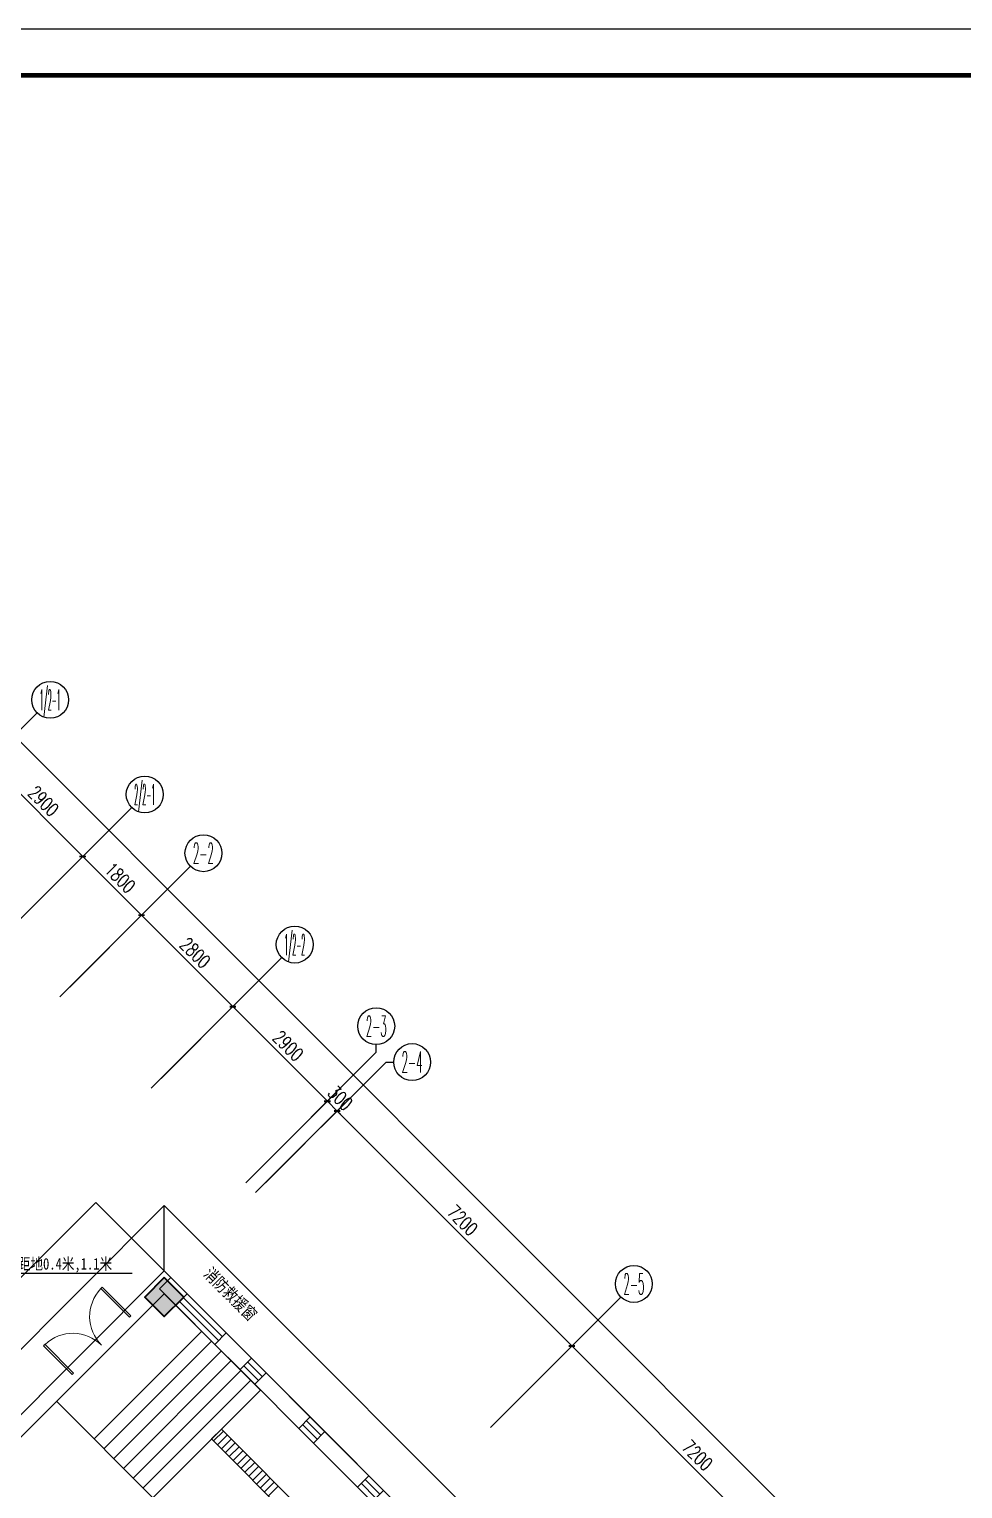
# Model space of a CAD drawing. Extents: x 815029915 to 815825525, y 579155098 to 579748855.
# Drawn here: x 815501371 to 815521617, y 579582582 to 579614209 of the extents above; entities that cross this region are included whole.
import ezdxf
from ezdxf.enums import TextEntityAlignment as Align

# ---------------------------------------------------------------- set-up
doc = ezdxf.new("R2010")
doc.units = 0
doc.header["$LTSCALE"] = 100
doc.header["$MEASUREMENT"] = 0
for name, color, linetype in [('AXIS', 3, 'Continuous'), ('AXIS_TEXT', 7, 'Continuous'), ('COLUMN', 9, 'Continuous'), ('DIM_SYMB', 3, 'Continuous'), ('GROUND', 2, 'Continuous'), ('PUB_TEXT', 7, 'Continuous'), ('STAIR', 2, 'Continuous'), ('WALL', 9, 'Continuous'), ('WINDOW', 4, 'Continuous'), ('ZG-图框层', 4, 'Continuous'), ('zm', 1, 'Continuous')]:
    doc.layers.add(name, color=color, linetype=linetype)
doc.layers.add('柱填充', color=9, linetype='Continuous', lineweight=18)
doc.layers.add('砼柱', color=2, linetype='Continuous', lineweight=35)
doc.styles.add('-黑体', font='', dxfattribs={"width": 0.8})
doc.styles.add('_TCH_AXIS', font='COMPLEX', dxfattribs={"bigfont": 'GBCBIG'})
doc.styles.add('_TCH_DIM_T3', font='SIMPLEX', dxfattribs={"width": 0.705882, "bigfont": 'GBCBIG'})
doc.styles.add('COMPLEX', font='COMPLEX')
doc.styles.add('宋体-TK', font='', dxfattribs={"width": 0.8})
doc.styles.get('-黑体').set_extended_font_data('SimHei')
doc.styles.get('宋体-TK').set_extended_font_data('SimSun')
doc.dimstyles.new('_TCH_ARCH-100', dxfattribs={"dimscale": 100, "dimtxt": 2.975, "dimasz": 1, "dimexe": 2.5, "dimexo": 3, "dimgap": 1, "dimtad": 1, "dimdec": 0, "dimzin": 0, "dimdsep": 46, "dimtxsty": '_TCH_DIM_T3', "dimblk": 'ARCHTICK', "dimcen": 0.09, "dimclrt": 7, "dimazin": 2, "dimtfac": 1, "dimtdec": 0, "dimtix": 1, "dimtmove": 2, "dimatfit": 3, "dimfxl": 0, "dimtolj": 1, "dimtzin": 0, "dimarcsym": 0})

# ---------------------------------------------------------------- blocks, each defined once
blk = doc.blocks.new('$DorLib2D$00000002')
for p, q in [((-0.5, 0), (-0.5, 0.4875)), ((-0.475, 0.4875), (-0.5, 0.4875)), ((-0.475, 0), (-0.475, 0.4875)), ((0.475, 0), (0.475, 0.4875)), ((0.475, 0.4875), (0.5, 0.4875)), ((0.5, 0), (0.5, 0.4875)), ((-0.5, 0), (-0.475, 0)), ((0.5, 0), (0.475, 0))]:
    blk.add_line(p, q)
at = {"lineweight": 13}
for centre, start, end in [((-0.4875, 0), 0, 88.53072), ((0.4875, 0), 91.46928, 180)]:
    blk.add_arc(centre, 0.4875, start, end, dxfattribs=at)
blk = doc.blocks.new('$TCHSYS$WIN2D')
for p, q in [((-0.5, 0.5), (0.5, 0.5)), ((-0.5, 0.5), (-0.5, -0.5)), ((0.5, 0.5), (0.5, -0.5)), ((0.5, 0.167), (-0.5, 0.167)), ((0.5, -0.167), (-0.5, -0.167)), ((-0.5, -0.5), (0.5, -0.5))]:
    blk.add_line(p, q)
blk = doc.blocks.new('_AXISO')
blk.add_circle((0, 0), 0.5)
at = {"layer": 'AXIS_TEXT', "style": 'COMPLEX', "width": 1.041667}
blk.add_attdef('A', text='', height=0.56, dxfattribs=at).set_placement((-0.25, -0.28), (0.25, -0.28), align=Align.FIT)
blk = doc.blocks.new('_ArchTick')
at = {"color": 0, "linetype": 'ByBlock', "const_width": 0.4}
blk.add_lwpolyline([(-0.5, -0.5), (0.5, 0.5)], dxfattribs=at)
blk = doc.blocks.new('*D413')
at = {"layer": 'AXIS', "color": 0, "lineweight": -2, "transparency": 16777216}
for p, q in [((815498008, 579597698), (815500306, 579599996)), ((815500129, 579599819), (815537606, 579562343)), ((815535485, 579560221), (815537783, 579562519))]:
    blk.add_line(p, q, dxfattribs=at)
at = {"layer": 'Defpoints', "color": 0, "transparency": 16777216}
for p in [(815497796, 579597486), (815537606, 579562343), (815535272, 579560009)]:
    blk.add_point(p, dxfattribs=at)
at = {"layer": 'AXIS', "color": 0, "lineweight": -2, "transparency": 16777216, "xscale": 100, "yscale": 100, "zscale": 100}
for p, rotation in [((815500129, 579599819), 135.0000000001822), ((815537606, 579562343), 315.0000000001822)]:
    blk.add_blockref('_ArchTick', p, dxfattribs=dict(at, rotation=rotation))
at = {"layer": 'AXIS', "color": 7, "transparency": 16777216, "insert": (815519044, 579581257), "char_height": 297.5, "attachment_point": 5, "rotation": 315, "style": '_TCH_DIM_T3'}
blk.add_mtext('\\A1;53000', dxfattribs=at)
blk = doc.blocks.new('*D415')
at = {"layer": 'AXIS', "color": 0, "lineweight": -2, "transparency": 16777216}
for p, q in [((815498927, 579596779), (815500660, 579598511)), ((815500483, 579598334), (815502533, 579596284)), ((815500978, 579594728), (815502710, 579596460))]:
    blk.add_line(p, q, dxfattribs=at)
at = {"layer": 'Defpoints', "color": 0, "transparency": 16777216}
for p in [(815498715, 579596566), (815502533, 579596284), (815500766, 579594516)]:
    blk.add_point(p, dxfattribs=at)
at = {"layer": 'AXIS', "color": 0, "lineweight": -2, "transparency": 16777216, "xscale": 100, "yscale": 100, "zscale": 100}
for p, rotation in [((815500483, 579598334), 135), ((815502533, 579596284), 315)]:
    blk.add_blockref('_ArchTick', p, dxfattribs=dict(at, rotation=rotation))
at = {"layer": 'AXIS', "color": 7, "transparency": 16777216, "insert": (815501684, 579597485), "char_height": 297.5, "attachment_point": 5, "rotation": 315, "style": '_TCH_DIM_T3'}
blk.add_mtext('\\A1;2900', dxfattribs=at)
blk = doc.blocks.new('*D416')
at = {"layer": 'AXIS', "color": 0, "lineweight": -2, "transparency": 16777216}
for p, q in [((815500978, 579594728), (815502710, 579596460)), ((815502533, 579596284), (815503806, 579595011)), ((815502251, 579593455), (815503983, 579595188))]:
    blk.add_line(p, q, dxfattribs=at)
at = {"layer": 'Defpoints', "color": 0, "transparency": 16777216}
for p in [(815503806, 579595011), (815500766, 579594516), (815502038, 579593243)]:
    blk.add_point(p, dxfattribs=at)
at = {"layer": 'AXIS', "color": 0, "lineweight": -2, "transparency": 16777216, "xscale": 100, "yscale": 100, "zscale": 100}
for p, rotation in [((815502533, 579596284), 135), ((815503806, 579595011), 315)]:
    blk.add_blockref('_ArchTick', p, dxfattribs=dict(at, rotation=rotation))
at = {"layer": 'AXIS', "color": 7, "transparency": 16777216, "insert": (815503346, 579595823), "char_height": 297.5, "attachment_point": 5, "rotation": 315, "style": '_TCH_DIM_T3'}
blk.add_mtext('\\A1;1800', dxfattribs=at)
blk = doc.blocks.new('*D417')
at = {"layer": 'AXIS', "color": 0, "lineweight": -2, "transparency": 16777216}
for p, q in [((815502251, 579593455), (815503983, 579595188)), ((815503806, 579595011), (815505786, 579593031)), ((815504230, 579591475), (815505963, 579593208))]:
    blk.add_line(p, q, dxfattribs=at)
at = {"layer": 'Defpoints', "color": 0, "transparency": 16777216}
for p in [(815502038, 579593243), (815505786, 579593031), (815504018, 579591263)]:
    blk.add_point(p, dxfattribs=at)
at = {"layer": 'AXIS', "color": 0, "lineweight": -2, "transparency": 16777216, "xscale": 100, "yscale": 100, "zscale": 100}
for p, rotation in [((815503806, 579595011), 135), ((815505786, 579593031), 315)]:
    blk.add_blockref('_ArchTick', p, dxfattribs=dict(at, rotation=rotation))
at = {"layer": 'AXIS', "color": 7, "transparency": 16777216, "insert": (815504972, 579594197), "char_height": 297.5, "attachment_point": 5, "rotation": 315, "style": '_TCH_DIM_T3'}
blk.add_mtext('\\A1;2800', dxfattribs=at)
blk = doc.blocks.new('*D418')
at = {"layer": 'AXIS', "color": 0, "lineweight": -2, "transparency": 16777216}
for p, q in [((815504230, 579591475), (815505963, 579593208)), ((815505786, 579593031), (815507837, 579590980)), ((815506281, 579589425), (815508014, 579591157))]:
    blk.add_line(p, q, dxfattribs=at)
at = {"layer": 'Defpoints', "color": 0, "transparency": 16777216}
for p in [(815504018, 579591263), (815507837, 579590980), (815506069, 579589213)]:
    blk.add_point(p, dxfattribs=at)
at = {"layer": 'AXIS', "color": 0, "lineweight": -2, "transparency": 16777216, "xscale": 100, "yscale": 100, "zscale": 100}
for p, rotation in [((815505786, 579593031), 135), ((815507837, 579590980), 315)]:
    blk.add_blockref('_ArchTick', p, dxfattribs=dict(at, rotation=rotation))
at = {"layer": 'AXIS', "color": 7, "transparency": 16777216, "insert": (815506987, 579592182), "char_height": 297.5, "attachment_point": 5, "rotation": 315, "style": '_TCH_DIM_T3'}
blk.add_mtext('\\A1;2900', dxfattribs=at)
blk = doc.blocks.new('*D419')
at = {"layer": 'AXIS', "color": 0, "lineweight": -2, "transparency": 16777216}
for p, q in [((815506281, 579589425), (815508014, 579591157)), ((815507837, 579590980), (815507766, 579591051)), ((815506493, 579589213), (815508226, 579590945)), ((815507837, 579590980), (815508049, 579590768)), ((815508049, 579590768), (815508120, 579590698))]:
    blk.add_line(p, q, dxfattribs=at)
at = {"layer": 'Defpoints', "color": 0, "transparency": 16777216}
for p in [(815508049, 579590768), (815506069, 579589213), (815506281, 579589000)]:
    blk.add_point(p, dxfattribs=at)
at = {"layer": 'AXIS', "color": 0, "lineweight": -2, "transparency": 16777216, "xscale": 100, "yscale": 100, "zscale": 100}
for p, rotation in [((815507837, 579590980), 315), ((815508049, 579590768), 135)]:
    blk.add_blockref('_ArchTick', p, dxfattribs=dict(at, rotation=rotation))
at = {"layer": 'AXIS', "color": 7, "transparency": 16777216, "insert": (815508119, 579591050), "char_height": 297.5, "attachment_point": 5, "rotation": 315, "style": '_TCH_DIM_T3'}
blk.add_mtext('\\A1;300', dxfattribs=at)
blk = doc.blocks.new('*D420')
at = {"layer": 'AXIS', "color": 0, "lineweight": -2, "transparency": 16777216}
for p, q in [((815506493, 579589213), (815508226, 579590945)), ((815508049, 579590768), (815513140, 579585677)), ((815511584, 579584121), (815513317, 579585854))]:
    blk.add_line(p, q, dxfattribs=at)
at = {"layer": 'Defpoints', "color": 0, "transparency": 16777216}
for p in [(815506281, 579589000), (815513140, 579585677), (815511372, 579583909)]:
    blk.add_point(p, dxfattribs=at)
at = {"layer": 'AXIS', "color": 0, "lineweight": -2, "transparency": 16777216, "xscale": 100, "yscale": 100, "zscale": 100}
for p, rotation in [((815508049, 579590768), 135), ((815513140, 579585677), 315)]:
    blk.add_blockref('_ArchTick', p, dxfattribs=dict(at, rotation=rotation))
at = {"layer": 'AXIS', "color": 7, "transparency": 16777216, "insert": (815510770, 579588399), "char_height": 297.5, "attachment_point": 5, "rotation": 315, "style": '_TCH_DIM_T3'}
blk.add_mtext('\\A1;7200', dxfattribs=at)
blk = doc.blocks.new('*D421')
at = {"layer": 'AXIS', "color": 0, "lineweight": -2, "transparency": 16777216}
for p, q in [((815511584, 579584121), (815513317, 579585854)), ((815513140, 579585677), (815518231, 579580586)), ((815516676, 579579030), (815518408, 579580763))]:
    blk.add_line(p, q, dxfattribs=at)
at = {"layer": 'Defpoints', "color": 0, "transparency": 16777216}
for p in [(815511372, 579583909), (815518231, 579580586), (815516463, 579578818)]:
    blk.add_point(p, dxfattribs=at)
at = {"layer": 'AXIS', "color": 0, "lineweight": -2, "transparency": 16777216, "xscale": 100, "yscale": 100, "zscale": 100}
for p, rotation in [((815513140, 579585677), 135.0000000006708), ((815518231, 579580586), 315.0000000006708)]:
    blk.add_blockref('_ArchTick', p, dxfattribs=dict(at, rotation=rotation))
at = {"layer": 'AXIS', "color": 7, "transparency": 16777216, "insert": (815515862, 579583307), "char_height": 297.5, "attachment_point": 5, "rotation": 315, "style": '_TCH_DIM_T3'}
blk.add_mtext('\\A1;7200', dxfattribs=at)
blk = doc.blocks.new('ll')
at = {"layer": 'ZG-图框层'}
blk.add_lwpolyline([(815136770, 579524220), (815255670, 579524220), (815255670, 579608320), (815136770, 579608320)], close=True, dxfattribs=at)

msp = doc.modelspace()

# ---------------------------------------------------------------- hatches: boundary and pattern name
at = {"layer": '柱填充', "lineweight": 18}
msp.add_hatch(color=250, dxfattribs=at).paths.add_polyline_path([(815504302.1, 579587162), (815503877.9, 579586737.7), (815504302.1, 579586313.4), (815504726.4, 579586737.7)])

# ---------------------------------------------------------------- linework, layer by layer
for p, q in [((815504301.2, 579587303.4), (815500695, 579583697.2)), ((815529403.5, 579562201.1), (815504301.2, 579587303.4)), ((815505538.6, 579583873.9), (815505326.5, 579583661.8)), ((815514059.3, 579575353.3), (815505538.6, 579583873.9)), ((815505326.5, 579583661.8), (815513847.1, 579575141.2))]:
    msp.add_line(p, q)
at = {"color": 2}
for p, q in [((815504301.2, 579586808.4), (815506387.2, 579584722.5)), ((815505114.4, 579585995.2), (815502780.9, 579583661.8)), ((815505326.5, 579585783.1), (815502993.1, 579583449.7)), ((815505538.6, 579585571), (815503205.2, 579583237.5)), ((815505750.8, 579585358.9), (815503417.3, 579583025.4)), ((815505962.9, 579585146.7), (815503629.5, 579582813.3)), ((815506175, 579584934.6), (815503841.6, 579582601.1)), ((815506387.2, 579584722.5), (815504053.7, 579582389)), ((815501967.8, 579584475), (815504053.7, 579582389))]:
    msp.add_line(p, q, dxfattribs=at)
at = {"color": 252, "linetype": 'Continuous'}
for p, q in [((815505370.1, 579583618.2), (815505582.2, 579583830.4)), ((815505454.9, 579583533.4), (815505667, 579583745.5)), ((815505539.8, 579583448.5), (815505751.9, 579583660.7)), ((815505624.6, 579583363.7), (815505836.8, 579583575.8)), ((815505709.5, 579583278.8), (815505921.6, 579583491)), ((815505794.3, 579583194), (815506006.5, 579583406.1)), ((815505879.2, 579583109.1), (815506091.3, 579583321.3)), ((815505964, 579583024.3), (815506176.2, 579583236.4)), ((815506048.9, 579582939.4), (815506261, 579583151.6)), ((815506133.7, 579582854.6), (815506345.9, 579583066.7)), ((815506218.6, 579582769.7), (815506430.7, 579582981.8)), ((815506303.4, 579582684.9), (815506515.6, 579582897)), ((815506388.3, 579582600), (815506600.4, 579582812.1)), ((815506473.2, 579582515.2), (815506685.3, 579582727.3)), ((815506558, 579582430.3), (815506770.1, 579582642.4))]:
    msp.add_line(p, q, dxfattribs=at)
at = {"layer": 'AXIS'}
for p, q in [((815498715.1, 579596566.5), (815501543.5, 579599394.9)), ((815500765.7, 579594515.9), (815503594.1, 579597344.3)), ((815502038.5, 579593243.1), (815504866.9, 579596071.5)), ((815504018.4, 579591263.2), (815506846.8, 579594091.6)), ((815506069, 579589212.6), (815508897.4, 579592041)), ((815508897.4, 579592041), (815508897.4, 579592206.7)), ((815506281.1, 579589000.5), (815509109.5, 579591828.9)), ((815509109.5, 579591828.9), (815509275.2, 579591828.9)), ((815511372.3, 579583909.3), (815514200.7, 579586737.7))]:
    msp.add_line(p, q, dxfattribs=at)
at = {"layer": 'COLUMN'}
msp.add_lwpolyline([(815504302.1, 579586313.4), (815504726.4, 579586737.7), (815504302.1, 579587162), (815503877.9, 579586737.7)], close=True, dxfattribs=at)
at = {"layer": 'DIM_SYMB'}
msp.add_lwpolyline([(815505765.3, 579583435.6, 0, 0, 0), (815512980, 579576213.2, 0, 80, 0), (815512768, 579576425.5, 0, 0, 0)], format="xyseb", dxfattribs=at)
at = {"layer": 'GROUND'}
msp.add_line((815504301.2, 579587303.4), (815504301.2, 579588717.6), dxfattribs=at)
for points in [[(815491490.6, 579573526.8), (815510665.2, 579554352.2), (815508331.7, 579552018.8), (815518514.1, 579541836.4), (815528696.4, 579552018.8), (815524665.9, 579556049.3), (815530817.7, 579562201.1), (815504301.2, 579588717.6), (815500695, 579585111.4)], [(815490490.6, 579575941), (815512079.4, 579554352.2), (815509745.9, 579552018.8), (815518514.1, 579543250.6), (815527282.2, 579552018.8), (815523251.7, 579556049.3), (815529403.5, 579562201.1), (815504301.2, 579587303.4), (815500695, 579583697.2)]]:
    msp.add_lwpolyline(points, dxfattribs=at)
at = {"layer": 'STAIR'}
for p, q in [((815502816.3, 579588788.3), (815499210, 579585182.1)), ((815504301.2, 579587303.4), (815502816.3, 579588788.3))]:
    msp.add_line(p, q, dxfattribs=at)
at = {"layer": 'WALL'}
for p, q in [((815500553.5, 579583555.7), (815504301.2, 579587303.4)), ((815504442.6, 579587162), (815504195.1, 579586914.5)), ((815504442.6, 579587162), (815504796.2, 579586808.4)), ((815500801, 579583308.2), (815504301.2, 579586808.4)), ((815504195.1, 579586914.5), (815504548.7, 579586560.9)), ((815505397.2, 579585712.4), (815505945.2, 579585164.4)), ((815505644.7, 579585959.9), (815506192.7, 579585411.9)), ((815506510.9, 579585093.7), (815507465.5, 579584139.1)), ((815506263.4, 579584846.2), (815507218, 579583891.6)), ((815507783.7, 579583820.9), (815508738.3, 579582866.3)), ((815507536.2, 579583573.4), (815508490.8, 579582618.8))]:
    msp.add_line(p, q, dxfattribs=at)
for points in [[(815504796.2, 579586808.4), (815504548.7, 579586560.9)], [(815505644.7, 579585959.9), (815505397.2, 579585712.4)], [(815506192.7, 579585411.9), (815505945.2, 579585164.4)], [(815506510.9, 579585093.7), (815506263.4, 579584846.2)], [(815507465.5, 579584139.1), (815507218, 579583891.6)], [(815507783.7, 579583820.9), (815507536.2, 579583573.4)], [(815508738.3, 579582866.3), (815508490.8, 579582618.8)]]:
    msp.add_lwpolyline(points, dxfattribs=at)
at = {"layer": 'ZG-图框层'}
msp.add_lwpolyline([(815422962.6, 579530109.4), (815541862.6, 579530109.4), (815541862.6, 579614209.4), (815422962.6, 579614209.4)], close=True, dxfattribs=at)
at = {"layer": 'ZG-图框层', "const_width": 100}
msp.add_lwpolyline([(815425462.6, 579531109.4), (815540862.6, 579531109.4), (815540862.6, 579613209.4), (815425462.6, 579613209.4)], close=True, dxfattribs=at)
at = {"layer": 'zm', "color": 1}
msp.add_line((815498832.6, 579587254.6), (815503607.5, 579587254.6), dxfattribs=at)
at = {"layer": '砼柱', "color": 3, "lineweight": 35}
msp.add_lwpolyline([(815504302.1, 579587162), (815503877.9, 579586737.7), (815504302.1, 579586313.4), (815504726.4, 579586737.7)], close=True, dxfattribs=at)

# ---------------------------------------------------------------- block references
at = {"layer": 'AXIS'}
ref = msp.add_blockref('_AXISO', (815501826.3, 579599677.8), dxfattribs=dict(at, xscale=800, yscale=800, zscale=800))
ref.add_attrib('A', '1/2-1', dxfattribs={"color": 7, "height": 452.55, "style": '_TCH_AXIS', "width": 0.228261}).set_placement((815501600.1, 579599451.5), (815502052.6, 579599451.5), align=Align.FIT)
ref = msp.add_blockref('_AXISO', (815503876.9, 579597627.2), dxfattribs=dict(at, xscale=800, yscale=800, zscale=800))
ref.add_attrib('A', '2/2-1', dxfattribs={"color": 7, "height": 452.55, "style": '_TCH_AXIS', "width": 0.216495}).set_placement((815503650.7, 579597400.9), (815504103.2, 579597400.9), align=Align.FIT)
ref = msp.add_blockref('_AXISO', (815505149.7, 579596354.4), dxfattribs=dict(at, xscale=800, yscale=800, zscale=800))
ref.add_attrib('A', '2-2', dxfattribs={"color": 7, "height": 452.55, "style": '_TCH_AXIS', "width": 0.35}).set_placement((815504923.5, 579596128.1), (815505376, 579596128.1), align=Align.FIT)
ref = msp.add_blockref('_AXISO', (815507129.6, 579594374.5), dxfattribs=dict(at, xscale=800, yscale=800, zscale=800))
ref.add_attrib('A', '1/2-2', dxfattribs={"color": 7, "height": 452.55, "style": '_TCH_AXIS', "width": 0.216495}).set_placement((815506903.4, 579594148.2), (815507355.9, 579594148.2), align=Align.FIT)
ref = msp.add_blockref('_AXISO', (815508897.4, 579592606.7), dxfattribs=dict(at, xscale=800, yscale=800, zscale=800))
ref.add_attrib('A', '2-3', dxfattribs={"color": 7, "height": 452.55, "style": '_TCH_AXIS', "width": 0.35}).set_placement((815508671.1, 579592380.4), (815509123.7, 579592380.4), align=Align.FIT)
ref = msp.add_blockref('_AXISO', (815509675.2, 579591828.9), dxfattribs=dict(at, xscale=800, yscale=800, zscale=800))
ref.add_attrib('A', '2-4', dxfattribs={"color": 7, "height": 452.55, "style": '_TCH_AXIS', "width": 0.33871}).set_placement((815509448.9, 579591602.6), (815509901.5, 579591602.6), align=Align.FIT)
ref = msp.add_blockref('_AXISO', (815514483.5, 579587020.6), dxfattribs=dict(at, xscale=800, yscale=800, zscale=800))
ref.add_attrib('A', '2-5', dxfattribs={"color": 7, "height": 452.55, "style": '_TCH_AXIS', "width": 0.35}).set_placement((815514257.3, 579586794.3), (815514709.8, 579586794.3), align=Align.FIT)
at = {"layer": 'WINDOW'}
for name, p, xscale, yscale, zscale, rotation in [('$DorLib2D$00000002', (815502940, 579585694.7), -1800, 1800, 1800, 45), ('$TCHSYS$WIN2D', (815505096.7, 579586260.4), 1200.000000030537, -350, 1200.000000030537, 315.0000000000008), ('$TCHSYS$WIN2D', (815506228.1, 579585129), 449.9999998850108, -350, 449.9999998850108, 315.0000000000008), ('$TCHSYS$WIN2D', (815507500.9, 579583856.3), 449.9999998850108, -350, 449.9999998850108, 315.0000000000008), ('$TCHSYS$WIN2D', (815508773.7, 579582583.5), 449.9999998850108, -350, 449.9999998850108, 315.0000000000008)]:
    msp.add_blockref(name, p, dxfattribs=dict(at, xscale=xscale, yscale=yscale, zscale=zscale, rotation=rotation))
at = {"layer": 'zm', "color": 1}
msp.add_blockref('ll', (286192.5, 5889.5), dxfattribs=at)

# ---------------------------------------------------------------- texts
at = {"layer": 'PUB_TEXT', "style": '宋体-TK', "width": 0.8}
msp.add_text('消防救援窗', height=264.35, rotation=315, dxfattribs=at).set_placement((815505135.4, 579587218.4))
at = {"layer": 'zm', "color": 1, "style": '-黑体', "width": 0.8}
msp.add_text('呼叫按钮安装高度距地0.4米,1.1米', height=250, dxfattribs=at).set_placement((815498943.9, 579587332.1))

# ---------------------------------------------------------------- dimensions: what is measured, and where the dimension line sits
at = {"layer": 'AXIS'}
for p1, p2, distance, picture, middle in [((815497795.8, 579597485.7), (815535272.5, 579560009.1), 3300, '*D413', (815519043.5, 579581256.7)), ((815498715.1, 579596566.5), (815500765.7, 579594515.9), 2500, '*D415', (815501684, 579597484.8)), ((815500765.7, 579594515.9), (815502038.5, 579593243.1), 2500, '*D416', (815503345.7, 579595823.1)), ((815502038.5, 579593243.1), (815504018.4, 579591263.2), 2500, '*D417', (815504972.1, 579594196.8)), ((815504018.4, 579591263.2), (815506069, 579589212.6), 2500, '*D418', (815506987.3, 579592181.5)), ((815506069, 579589212.6), (815506281.1, 579589000.5), 2500, '*D419', (815508118.7, 579591050.2)), ((815506281.1, 579589000.5), (815511372.3, 579583909.3), 2500, '*D420', (815510770.4, 579588398.5)), ((815511372.3, 579583909.3), (815516463.4, 579578818.1), 2500, '*D421', (815515861.5, 579583307.4))]:
    dim = msp.add_aligned_dim(p1=p1, p2=p2, distance=distance, dimstyle='_TCH_ARCH-100', dxfattribs=at)
    dim.commit()
    dim.dimension.update_dxf_attribs({"geometry": picture, "text_midpoint": middle})

doc.saveas('drawing.dxf')
